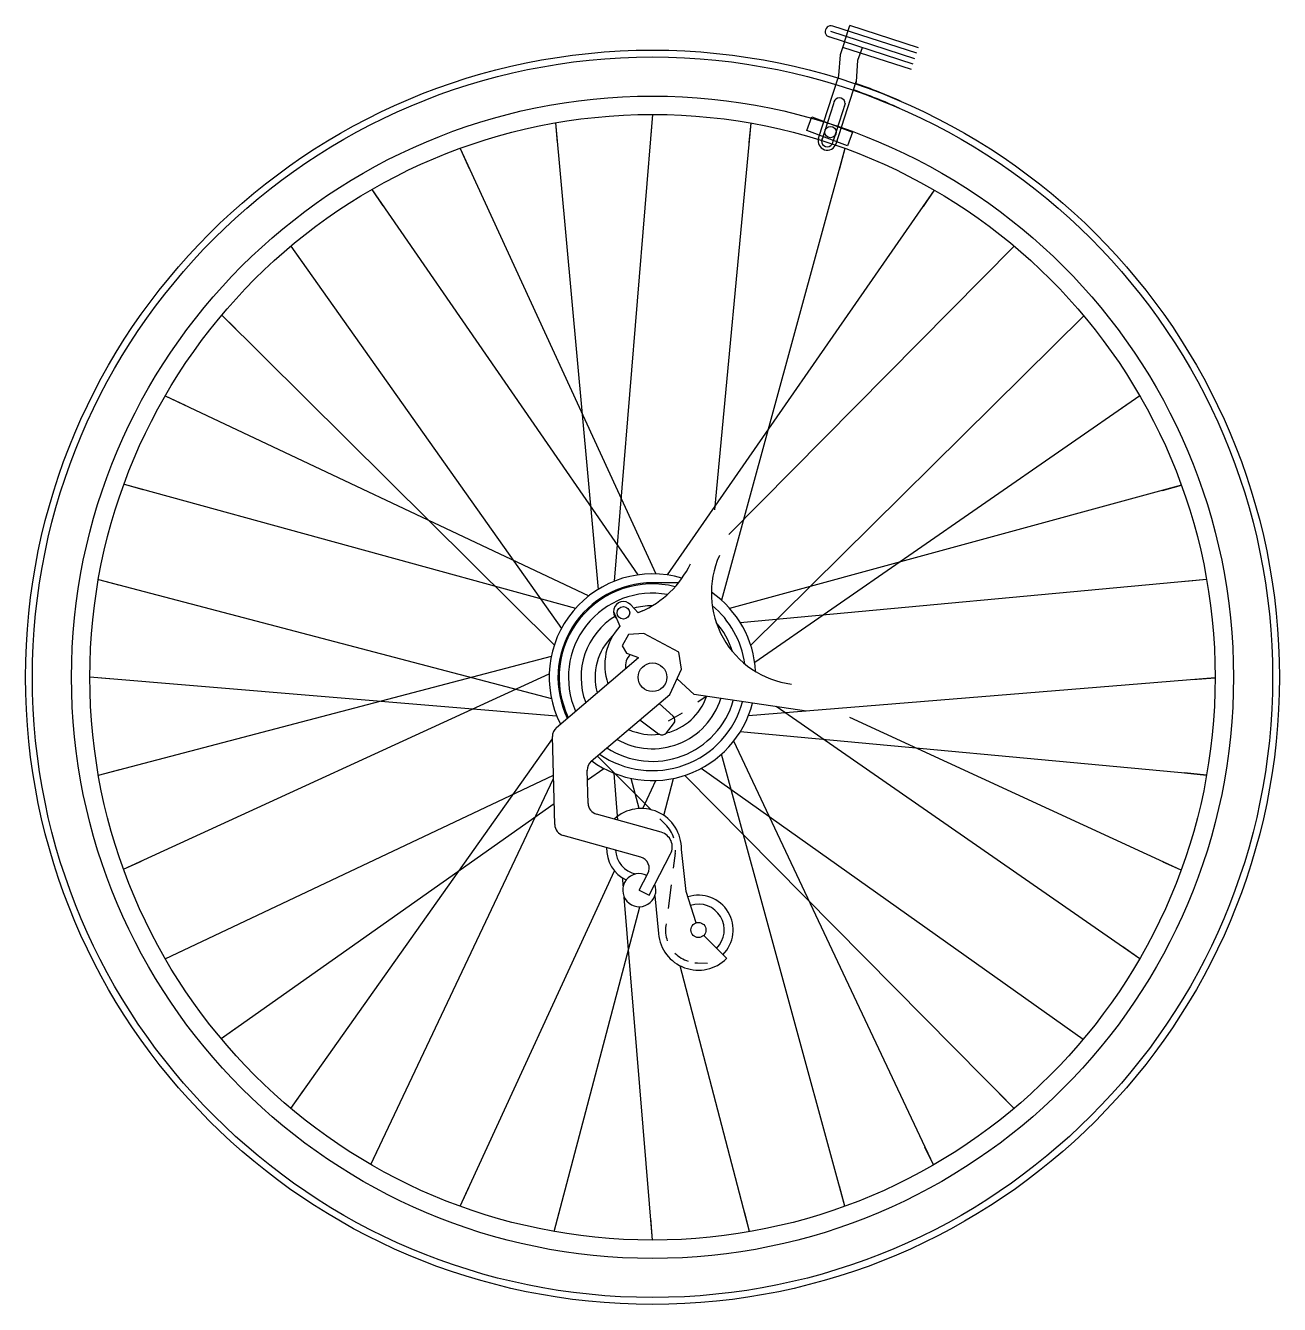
# Model space of a CAD drawing. Extents: x 3.4 to 30.4, y 3.5 to 31.
import ezdxf

# ---------------------------------------------------------------- set-up
doc = ezdxf.new("R2010")
doc.units = 0
doc.header["$LTSCALE"] = 100
doc.header["$MEASUREMENT"] = 0
for name, color, linetype in [('BLU', 5, 'CONTINUOUS'), ('CYA', 4, 'CONTINUOUS'), ('GRE', 3, 'CONTINUOUS'), ('RED', 1, 'CONTINUOUS'), ('WHI', 7, 'CONTINUOUS'), ('YEL', 2, 'CONTINUOUS')]:
    doc.layers.add(name, color=color, linetype=linetype)

msp = doc.modelspace()

# ---------------------------------------------------------------- linework, layer by layer
at = {"layer": 'BLU'}
for p, q in [((16.871, 29.078), (16.043, 19.028)), ((12.728, 28.347), (16.943, 19.187)), ((21.015, 28.347), (18.356, 18.62)), ((9.084, 26.244), (14.909, 18.012)), ((24.659, 26.244), (18.512, 20.035)), ((6.379, 23.02), (15.497, 18.713)), ((27.363, 23.02), (19.074, 17.278)), ((4.94, 19.067), (14.693, 16.506)), ((28.803, 19.067), (18.761, 18.137)), ((16.685, 17.903), (16.358, 17.884)), ((17.441, 17.502), (16.685, 17.903)), ((16.358, 17.884), (16.221, 17.639)), ((16.221, 17.639), (16.312, 17.484)), ((4.94, 14.859), (14.693, 17.42)), ((14.802, 15.881), (16.573, 17.386)), ((16.312, 17.484), (16.573, 17.386)), ((17.496, 17.138), (17.441, 17.502)), ((17.246, 16.594), (17.496, 17.138)), ((15.553, 15.155), (17.246, 16.594)), ((18.025, 16.552), (17.847, 16.428)), ((27.363, 10.905), (19.531, 16.331)), ((17.213, 16.024), (17.514, 16.197)), ((28.803, 14.859), (18.761, 15.788)), ((9.084, 7.682), (14.717, 15.641)), ((14.766, 13.79), (14.715, 15.686)), ((21.015, 5.578), (18.356, 15.305)), ((15.485, 14.247), (15.466, 14.96)), ((16.126, 13.887), (16.043, 14.897)), ((6.379, 10.905), (14.738, 14.854)), ((16.666, 14.137), (16.943, 14.739)), ((24.659, 7.682), (17.564, 14.848)), ((17.059, 13.626), (15.666, 14.016)), ((16.621, 13.09), (14.947, 13.559)), ((16.796, 12.271), (17.261, 13.16)), ((12.728, 5.578), (16.05, 12.798)), ((16.587, 12.38), (16.773, 12.738)), ((16.243, 12.475), (16.229, 12.64)), ((16.871, 4.847), (16.263, 12.23)), ((16.587, 12.38), (16.796, 12.271))]:
    msp.add_line(p, q, dxfattribs=at)
for centre, radius in [((16.871, 16.963), 0.309), ((17.86, 11.523), 0.163)]:
    msp.add_circle(centre, radius, dxfattribs=at)
for centre, radius, start, end in [((14.963, 15.693), 0.247, 130.3648, 181.543), ((15.713, 14.966), 0.247, 130.3648, 181.543), ((15.732, 14.254), 0.247, 181.543, 254.3674), ((15.014, 13.797), 0.247, 181.543, 254.3674), ((16.971, 13.311), 0.326, 332.4474, 74.3674), ((16.554, 12.852), 0.247, 332.4474, 74.3674), ((16.587, 12.38), 0.357, 62.4474, 20.9864)]:
    msp.add_arc(centre, radius, start, end, dxfattribs=at)
at = {"layer": 'CYA'}
for p, q in [((22.522, 30.278), (20.713, 30.864)), ((22.56, 30.396), (20.751, 30.982)), ((21.009, 30.638), (21.123, 30.991)), ((22.598, 30.513), (21.123, 30.991)), ((22.484, 30.16), (20.675, 30.747)), ((22.446, 30.043), (20.967, 30.522)), ((20.447, 28.568), (20.861, 29.845)), ((20.824, 28.446), (21.259, 29.79)), ((20.772, 29.309), (20.512, 28.506)), ((21.019, 29.311), (20.759, 28.509))]:
    msp.add_line(p, q, dxfattribs=at)
for points in [[(21.009, 30.638), (20.909, 30.364), (20.88, 29.913), (20.861, 29.845)], [(21.389, 30.515), (21.289, 30.241), (21.259, 29.79), (21.24, 29.722)]]:
    msp.add_lwpolyline(points, dxfattribs=at)
msp.add_lwpolyline([(21.068, 28.405), (20.192, 28.735), (20.303, 29.027), (21.178, 28.696)], close=True, dxfattribs=at)
msp.add_circle((20.703, 28.699), 0.123, dxfattribs=at)
for centre, radius, start, end in [((20.713, 30.864), 0.124, 72.0406, 252.0406), ((20.896, 29.31), 0.124, 323.4452, 180.6361), ((20.636, 28.507), 0.198, 162.0406, 342.0406), ((20.636, 28.507), 0.124, 143.4452, 0.6361)]:
    msp.add_arc(centre, radius, start, end, dxfattribs=at)
at = {"layer": 'GRE'}
for p, q in [((17.599, 12.348), (17.494, 13.254)), ((16.923, 12.26), (16.999, 11.444)), ((17.811, 11.679), (17.599, 12.348)), ((18.469, 10.908), (17.975, 11.407))]:
    msp.add_line(p, q, dxfattribs=at)
msp.add_circle((16.871, 16.963), 0.309, dxfattribs=at)
for centre, radius, start, end in [((16.871, 16.963), 2.225, 73.414, 206.9674), ((16.871, 16.963), 2.01, 75.9178, 205.5013), ((16.871, 16.963), 1.81, 79.7777, 203.8157), ((16.871, 16.963), 2.225, 3.1545, 55.2638), ((16.871, 16.963), 1.539, 90.2984, 105.0633), ((16.871, 16.963), 2.01, 8.2122, 50.2061), ((16.871, 16.963), 1.539, 121.1215, 200.7903), ((16.871, 16.963), 1.81, 17.7203, 40.698), ((16.871, 16.963), 1.236, 134.0107, 195.7152), ((16.871, 16.963), 1.236, 283.9322, 340.4898), ((16.871, 16.963), 2.225, 233.9767, 345.4808), ((16.871, 16.963), 2.01, 235.4672, 344.8163), ((16.871, 16.963), 1.81, 237.1814, 344.0567), ((16.871, 16.963), 1.539, 240.2596, 342.7069), ((16.871, 16.963), 1.236, 245.428, 277.0187), ((16.629, 13.273), 0.865, 358.7914, 132.5752), ((17.86, 11.523), 0.865, 185.275, 314.6741)]:
    msp.add_arc(centre, radius, start, end, dxfattribs=at)
at = {"layer": 'RED'}
for p, q in [((16.562, 18.351), (16.402, 18.524)), ((16.033, 18.379), (16.17, 18.065)), ((16.655, 18.392), (16.576, 18.357)), ((17.772, 16.589), (17.399, 16.927)), ((20.188, 16.234), (17.772, 16.589)), ((17.313, 16.128), (17.016, 16.398)), ((16.6, 16.045), (17.004, 15.747)), ((17.174, 15.769), (17.327, 15.96))]:
    msp.add_line(p, q, dxfattribs=at)
for centre, radius in [((16.871, 16.963), 13.5), ((16.871, 16.963), 12.511), ((16.871, 16.963), 12.115), ((16.245, 18.349), 0.135), ((16.871, 16.963), 0.309), ((16.871, 16.963), 0.309)]:
    msp.add_circle(centre, radius, dxfattribs=at)
for centre, radius, start, end in [((16.759, 17.015), 13.5, 66.1052, 70.5876), ((20.117, 18.777), 1.978, 155.9635, 262.6046), ((15.768, 20.333), 2.134, 293.5567, 334.2642), ((16.245, 18.379), 0.213, 42.761, 227.124), ((17.08, 17.228), 1.236, 114.0557, 114.75), ((17.08, 17.228), 1.236, 137.3922, 199.0967), ((16.611, 17.204), 0.325, 130.4234, 190.1844), ((17.23, 16.037), 0.124, 321.3553, 47.7894), ((17.078, 15.846), 0.124, 233.5544, 321.3553), ((16.629, 13.273), 0.748, 178.0999, 244.2944), ((16.629, 13.273), 0.556, 182.9877, 257.7915), ((17.86, 11.523), 0.748, 314.6741, 107.5529), ((17.86, 11.523), 0.556, 314.6741, 107.5529)]:
    msp.add_arc(centre, radius, start, end, dxfattribs=at)
at = {"layer": 'WHI'}
for p, q in [((16.871, 29.078), (16.835, 28.633)), ((14.779, 28.896), (14.818, 28.472)), ((18.987, 28.892), (18.948, 28.471)), ((12.728, 28.347), (12.927, 27.914)), ((21.015, 28.347), (20.889, 27.888)), ((10.824, 27.461), (11.064, 27.113)), ((22.939, 27.449), (22.697, 27.099)), ((9.084, 26.244), (9.341, 25.879)), ((24.659, 26.244), (24.345, 25.926)), ((7.598, 24.76), (7.9, 24.46)), ((26.16, 24.741), (25.859, 24.444)), ((6.379, 23.02), (6.81, 22.817)), ((27.363, 23.02), (26.972, 22.749)), ((5.491, 21.118), (5.898, 21.006)), ((27.85, 20.983), (28.26, 21.095)), ((28.26, 21.095), (27.85, 20.983)), ((4.94, 19.067), (5.372, 18.953)), ((17.433, 18.998), (16.872, 18.998)), ((28.803, 19.067), (28.358, 19.025)), ((4.756, 16.975), (5.18, 16.939)), ((28.506, 16.912), (28.987, 16.951)), ((15.686, 15.268), (16.836, 14.113)), ((4.94, 14.859), (5.401, 14.98)), ((28.326, 14.903), (28.803, 14.859)), ((28.803, 14.859), (28.328, 14.903)), ((17.03, 13.918), (17.153, 13.794)), ((5.482, 12.83), (5.867, 13.007)), ((17.362, 13.177), (17.319, 12.851)), ((28.252, 12.808), (27.866, 12.986)), ((17.273, 12.498), (17.206, 11.984)), ((17.163, 11.656), (17.157, 11.615)), ((6.379, 10.905), (6.783, 11.096)), ((27.363, 10.905), (26.997, 11.159)), ((17.838, 10.814), (18.056, 10.808)), ((7.583, 9.184), (7.93, 9.43)), ((26.144, 9.166), (25.8, 9.41)), ((9.084, 7.682), (9.359, 8.071)), ((24.659, 7.682), (24.323, 8.021)), ((10.803, 6.476), (10.984, 6.858)), ((22.919, 6.464), (22.737, 6.849)), ((12.728, 5.578), (12.914, 5.983)), ((21.015, 5.578), (20.897, 6.009)), ((14.756, 5.033), (14.864, 5.445)), ((16.871, 4.847), (16.832, 5.322)), ((18.963, 5.029), (18.856, 5.438))]:
    msp.add_line(p, q, dxfattribs=at)
msp.add_circle((16.871, 16.963), 13.352, dxfattribs=at)
for centre, radius, start, end in [((16.759, 17.015), 13.352, 66.0414, 70.5714), ((16.871, 16.963), 2.036, 89.9684, 205.6922), ((16.629, 13.273), 0.739, 17.8901, 44.858), ((16.629, 13.273), 0.739, 352.5365, 357.3547), ((17.86, 11.523), 0.709, 172.5365, 199.0442), ((17.86, 11.523), 0.709, 224.6133, 252.0015), ((17.86, 11.523), 0.709, 263.9864, 268.2339)]:
    msp.add_arc(centre, radius, start, end, dxfattribs=at)
at = {"layer": 'YEL'}
for p, q in [((14.779, 28.896), (15.699, 18.854)), ((18.987, 28.892), (18.208, 20.567)), ((10.824, 27.461), (16.558, 19.166)), ((22.939, 27.449), (17.189, 19.165)), ((7.598, 24.76), (14.757, 17.658)), ((26.16, 24.741), (18.987, 17.654)), ((5.491, 21.118), (15.215, 18.449)), ((28.26, 21.095), (18.53, 18.446)), ((4.756, 16.975), (14.805, 16.136)), ((5.482, 12.83), (14.647, 17.037)), ((28.987, 16.951), (18.936, 16.132)), ((28.252, 12.808), (21.122, 16.097)), ((22.919, 6.464), (18.62, 15.586)), ((15.471, 14.756), (15.82, 15.002)), ((26.144, 9.166), (17.919, 15)), ((10.803, 6.476), (14.74, 14.787)), ((16.582, 14.137), (16.412, 14.785)), ((17.116, 13.988), (17.326, 14.784)), ((7.583, 9.184), (14.754, 14.249)), ((14.756, 5.033), (16.598, 12.023)), ((18.963, 5.029), (17.467, 10.752))]:
    msp.add_line(p, q, dxfattribs=at)

doc.saveas('drawing.dxf')
